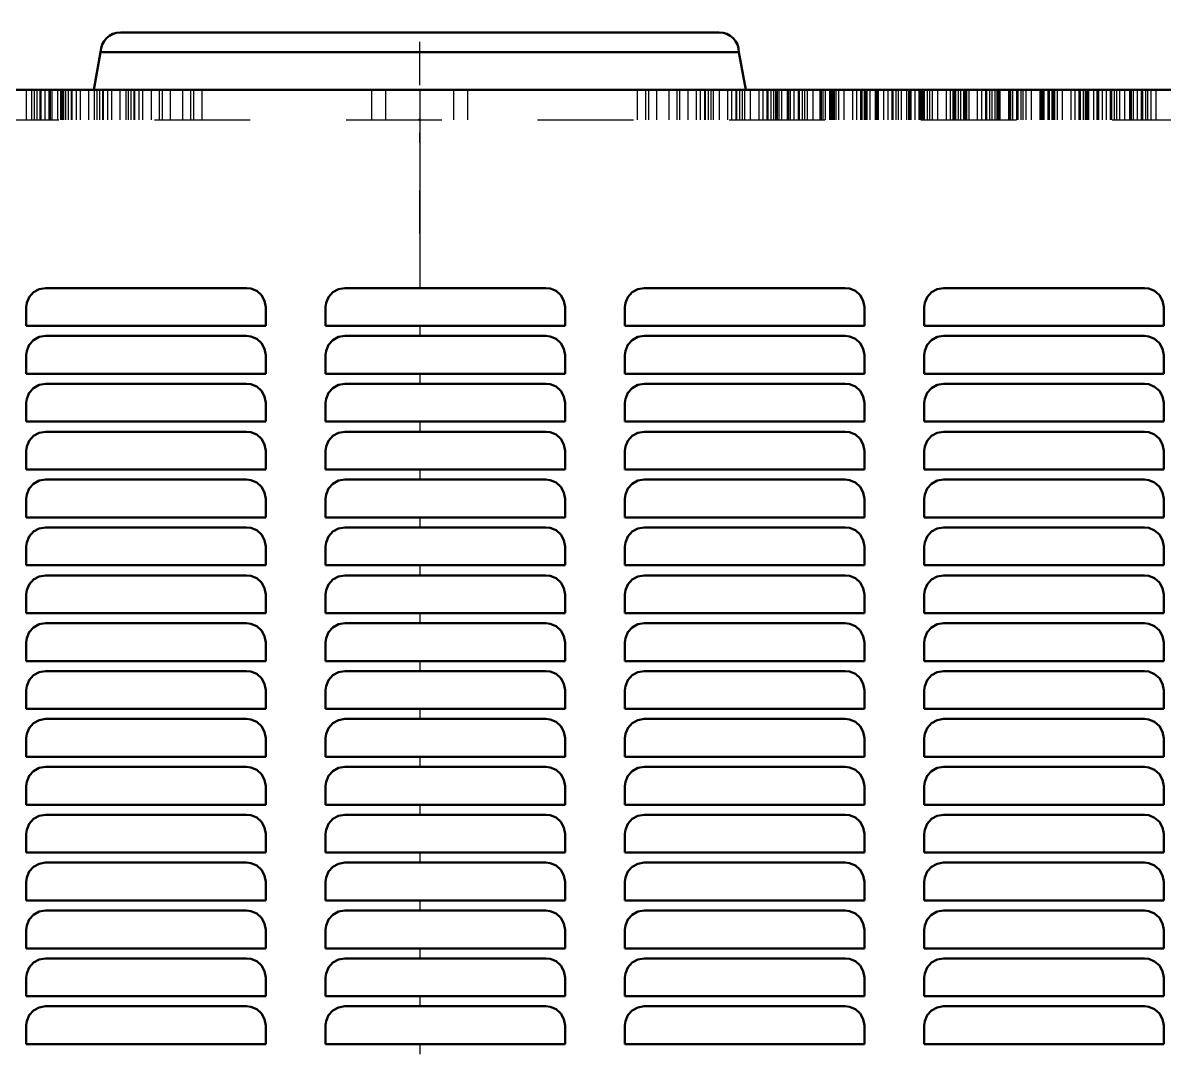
# Model space of a CAD drawing. Header units: inches. Extents: x -0.3 to 35.5, y 0 to 41.9.
# Drawn here: x 13.36 to 25.27, y 31.13 to 41.85 of the extents above; entities that cross this region are included whole.
import ezdxf

# ---------------------------------------------------------------- set-up
doc = ezdxf.new("R2010")
doc.units = ezdxf.units.IN
doc.header["$MEASUREMENT"] = 0
doc.linetypes.add('Center', pattern=[1.5, 0.45, -0.5, 0.05, -0.5])
doc.linetypes.add('Dashed', pattern=[2, 1, -1])
for name, color, linetype, lineweight in [('2d ConnectionPoints', 7, 'Continuous', 50), ('AM_0', 7, 'Continuous', 50), ('AM_4', 3, 'Continuous', 25), ('AM_7', 7, 'Center', 25), ('AM_9', 6, 'Dashed', 25)]:
    doc.layers.add(name, color=color, linetype=linetype, lineweight=lineweight)

msp = doc.modelspace()

# ---------------------------------------------------------------- linework, layer by layer
at = {"layer": '2d ConnectionPoints'}
msp.add_point((17.5, 40.838), dxfattribs=at)
msp.add_point((17.5, 40.838), dxfattribs=at)
at = {"layer": 'AM_0'}
for p, q in [((14.375, 41.75), (20.625, 41.75)), ((14.168, 41.543), (14.098, 41.15)), ((14.168, 41.543), (20.832, 41.543)), ((20.902, 41.15), (20.832, 41.543)), ((-0.27, 41.15), (35.27, 41.15)), ((15.691, 39.081), (13.591, 39.081)), ((18.816, 39.081), (16.716, 39.081)), ((21.941, 39.081), (19.841, 39.081)), ((25.066, 39.081), (22.966, 39.081)), ((13.391, 38.881), (13.391, 38.686)), ((15.891, 38.686), (15.891, 38.881)), ((16.516, 38.881), (16.516, 38.686)), ((19.016, 38.686), (19.016, 38.881)), ((19.641, 38.881), (19.641, 38.686)), ((22.141, 38.686), (22.141, 38.881)), ((22.766, 38.881), (22.766, 38.686)), ((25.266, 38.686), (25.266, 38.881)), ((13.391, 38.686), (15.891, 38.686)), ((16.516, 38.686), (19.016, 38.686)), ((19.641, 38.686), (22.141, 38.686)), ((22.766, 38.686), (25.266, 38.686)), ((15.691, 38.581), (13.591, 38.581)), ((18.816, 38.581), (16.716, 38.581)), ((21.941, 38.581), (19.841, 38.581)), ((25.066, 38.581), (22.966, 38.581)), ((13.391, 38.381), (13.391, 38.186)), ((15.891, 38.186), (15.891, 38.381)), ((16.516, 38.381), (16.516, 38.186)), ((19.016, 38.186), (19.016, 38.381)), ((19.641, 38.381), (19.641, 38.186)), ((22.141, 38.186), (22.141, 38.381)), ((22.766, 38.381), (22.766, 38.186)), ((25.266, 38.186), (25.266, 38.381)), ((13.391, 38.186), (15.891, 38.186)), ((16.516, 38.186), (19.016, 38.186)), ((19.641, 38.186), (22.141, 38.186)), ((22.766, 38.186), (25.266, 38.186)), ((15.691, 38.081), (13.591, 38.081)), ((18.816, 38.081), (16.716, 38.081)), ((21.941, 38.081), (19.841, 38.081)), ((25.066, 38.081), (22.966, 38.081)), ((13.391, 37.881), (13.391, 37.686)), ((15.891, 37.686), (15.891, 37.881)), ((16.516, 37.881), (16.516, 37.686)), ((19.016, 37.686), (19.016, 37.881)), ((19.641, 37.881), (19.641, 37.686)), ((22.141, 37.686), (22.141, 37.881)), ((22.766, 37.881), (22.766, 37.686)), ((25.266, 37.686), (25.266, 37.881)), ((13.391, 37.686), (15.891, 37.686)), ((16.516, 37.686), (19.016, 37.686)), ((19.641, 37.686), (22.141, 37.686)), ((22.766, 37.686), (25.266, 37.686)), ((15.691, 37.581), (13.591, 37.581)), ((18.816, 37.581), (16.716, 37.581)), ((21.941, 37.581), (19.841, 37.581)), ((25.066, 37.581), (22.966, 37.581)), ((13.391, 37.381), (13.391, 37.186)), ((15.891, 37.186), (15.891, 37.381)), ((16.516, 37.381), (16.516, 37.186)), ((19.016, 37.186), (19.016, 37.381)), ((19.641, 37.381), (19.641, 37.186)), ((22.141, 37.186), (22.141, 37.381)), ((22.766, 37.381), (22.766, 37.186)), ((25.266, 37.186), (25.266, 37.381)), ((13.391, 37.186), (15.891, 37.186)), ((16.516, 37.186), (19.016, 37.186)), ((19.641, 37.186), (22.141, 37.186)), ((22.766, 37.186), (25.266, 37.186)), ((15.691, 37.081), (13.591, 37.081)), ((18.816, 37.081), (16.716, 37.081)), ((21.941, 37.081), (19.841, 37.081)), ((25.066, 37.081), (22.966, 37.081)), ((13.391, 36.881), (13.391, 36.686)), ((15.891, 36.686), (15.891, 36.881)), ((16.516, 36.881), (16.516, 36.686)), ((19.016, 36.686), (19.016, 36.881)), ((19.641, 36.881), (19.641, 36.686)), ((22.141, 36.686), (22.141, 36.881)), ((22.766, 36.881), (22.766, 36.686)), ((25.266, 36.686), (25.266, 36.881)), ((13.391, 36.686), (15.891, 36.686)), ((16.516, 36.686), (19.016, 36.686)), ((19.641, 36.686), (22.141, 36.686)), ((22.766, 36.686), (25.266, 36.686)), ((15.691, 36.581), (13.591, 36.581)), ((18.816, 36.581), (16.716, 36.581)), ((21.941, 36.581), (19.841, 36.581)), ((25.066, 36.581), (22.966, 36.581)), ((13.391, 36.381), (13.391, 36.186)), ((15.891, 36.186), (15.891, 36.381)), ((16.516, 36.381), (16.516, 36.186)), ((19.016, 36.186), (19.016, 36.381)), ((19.641, 36.381), (19.641, 36.186)), ((22.141, 36.186), (22.141, 36.381)), ((22.766, 36.381), (22.766, 36.186)), ((25.266, 36.186), (25.266, 36.381)), ((13.391, 36.186), (15.891, 36.186)), ((16.516, 36.186), (19.016, 36.186)), ((19.641, 36.186), (22.141, 36.186)), ((22.766, 36.186), (25.266, 36.186)), ((15.691, 36.081), (13.591, 36.081)), ((18.816, 36.081), (16.716, 36.081)), ((21.941, 36.081), (19.841, 36.081)), ((25.066, 36.081), (22.966, 36.081)), ((13.391, 35.881), (13.391, 35.686)), ((15.891, 35.686), (15.891, 35.881)), ((16.516, 35.881), (16.516, 35.686)), ((19.016, 35.686), (19.016, 35.881)), ((19.641, 35.881), (19.641, 35.686)), ((22.141, 35.686), (22.141, 35.881)), ((22.766, 35.881), (22.766, 35.686)), ((25.266, 35.686), (25.266, 35.881)), ((13.391, 35.686), (15.891, 35.686)), ((16.516, 35.686), (19.016, 35.686)), ((19.641, 35.686), (22.141, 35.686)), ((22.766, 35.686), (25.266, 35.686)), ((15.691, 35.581), (13.591, 35.581)), ((18.816, 35.581), (16.716, 35.581)), ((21.941, 35.581), (19.841, 35.581)), ((25.066, 35.581), (22.966, 35.581)), ((13.391, 35.381), (13.391, 35.186)), ((15.891, 35.186), (15.891, 35.381)), ((16.516, 35.381), (16.516, 35.186)), ((19.016, 35.186), (19.016, 35.381)), ((19.641, 35.381), (19.641, 35.186)), ((22.141, 35.186), (22.141, 35.381)), ((22.766, 35.381), (22.766, 35.186)), ((25.266, 35.186), (25.266, 35.381)), ((13.391, 35.186), (15.891, 35.186)), ((16.516, 35.186), (19.016, 35.186)), ((19.641, 35.186), (22.141, 35.186)), ((22.766, 35.186), (25.266, 35.186)), ((15.691, 35.081), (13.591, 35.081)), ((18.816, 35.081), (16.716, 35.081)), ((21.941, 35.081), (19.841, 35.081)), ((25.066, 35.081), (22.966, 35.081)), ((13.391, 34.881), (13.391, 34.686)), ((15.891, 34.686), (15.891, 34.881)), ((16.516, 34.881), (16.516, 34.686)), ((19.016, 34.686), (19.016, 34.881)), ((19.641, 34.881), (19.641, 34.686)), ((22.141, 34.686), (22.141, 34.881)), ((22.766, 34.881), (22.766, 34.686)), ((25.266, 34.686), (25.266, 34.881)), ((13.391, 34.686), (15.891, 34.686)), ((16.516, 34.686), (19.016, 34.686)), ((19.641, 34.686), (22.141, 34.686)), ((22.766, 34.686), (25.266, 34.686)), ((15.691, 34.581), (13.591, 34.581)), ((18.816, 34.581), (16.716, 34.581)), ((21.941, 34.581), (19.841, 34.581)), ((25.066, 34.581), (22.966, 34.581)), ((13.391, 34.381), (13.391, 34.186)), ((15.891, 34.186), (15.891, 34.381)), ((16.516, 34.381), (16.516, 34.186)), ((19.016, 34.186), (19.016, 34.381)), ((19.641, 34.381), (19.641, 34.186)), ((22.141, 34.186), (22.141, 34.381)), ((22.766, 34.381), (22.766, 34.186)), ((25.266, 34.186), (25.266, 34.381)), ((13.391, 34.186), (15.891, 34.186)), ((15.691, 34.081), (13.591, 34.081)), ((16.516, 34.186), (19.016, 34.186)), ((18.816, 34.081), (16.716, 34.081)), ((19.641, 34.186), (22.141, 34.186)), ((21.941, 34.081), (19.841, 34.081)), ((22.766, 34.186), (25.266, 34.186)), ((25.066, 34.081), (22.966, 34.081)), ((13.391, 33.881), (13.391, 33.686)), ((15.891, 33.686), (15.891, 33.881)), ((16.516, 33.881), (16.516, 33.686)), ((19.016, 33.686), (19.016, 33.881)), ((19.641, 33.881), (19.641, 33.686)), ((22.141, 33.686), (22.141, 33.881)), ((22.766, 33.881), (22.766, 33.686)), ((25.266, 33.686), (25.266, 33.881)), ((13.391, 33.686), (15.891, 33.686)), ((16.516, 33.686), (19.016, 33.686)), ((19.641, 33.686), (22.141, 33.686)), ((22.766, 33.686), (25.266, 33.686)), ((15.691, 33.581), (13.591, 33.581)), ((18.816, 33.581), (16.716, 33.581)), ((21.941, 33.581), (19.841, 33.581)), ((25.066, 33.581), (22.966, 33.581)), ((13.391, 33.381), (13.391, 33.186)), ((15.891, 33.186), (15.891, 33.381)), ((16.516, 33.381), (16.516, 33.186)), ((19.016, 33.186), (19.016, 33.381)), ((19.641, 33.381), (19.641, 33.186)), ((22.141, 33.186), (22.141, 33.381)), ((22.766, 33.381), (22.766, 33.186)), ((25.266, 33.186), (25.266, 33.381)), ((13.391, 33.186), (15.891, 33.186)), ((16.516, 33.186), (19.016, 33.186)), ((19.641, 33.186), (22.141, 33.186)), ((22.766, 33.186), (25.266, 33.186)), ((15.691, 33.081), (13.591, 33.081)), ((18.816, 33.081), (16.716, 33.081)), ((21.941, 33.081), (19.841, 33.081)), ((25.066, 33.081), (22.966, 33.081)), ((13.391, 32.881), (13.391, 32.686)), ((15.891, 32.686), (15.891, 32.881)), ((16.516, 32.881), (16.516, 32.686)), ((19.016, 32.686), (19.016, 32.881)), ((19.641, 32.881), (19.641, 32.686)), ((22.141, 32.686), (22.141, 32.881)), ((22.766, 32.881), (22.766, 32.686)), ((25.266, 32.686), (25.266, 32.881)), ((13.391, 32.686), (15.891, 32.686)), ((16.516, 32.686), (19.016, 32.686)), ((19.641, 32.686), (22.141, 32.686)), ((22.766, 32.686), (25.266, 32.686)), ((15.691, 32.581), (13.591, 32.581)), ((18.816, 32.581), (16.716, 32.581)), ((21.941, 32.581), (19.841, 32.581)), ((25.066, 32.581), (22.966, 32.581)), ((13.391, 32.381), (13.391, 32.186)), ((15.891, 32.186), (15.891, 32.381)), ((16.516, 32.381), (16.516, 32.186)), ((19.016, 32.186), (19.016, 32.381)), ((19.641, 32.381), (19.641, 32.186)), ((22.141, 32.186), (22.141, 32.381)), ((22.766, 32.381), (22.766, 32.186)), ((25.266, 32.186), (25.266, 32.381)), ((13.391, 32.186), (15.891, 32.186)), ((16.516, 32.186), (19.016, 32.186)), ((19.641, 32.186), (22.141, 32.186)), ((22.766, 32.186), (25.266, 32.186)), ((15.691, 32.081), (13.591, 32.081)), ((18.816, 32.081), (16.716, 32.081)), ((21.941, 32.081), (19.841, 32.081)), ((25.066, 32.081), (22.966, 32.081)), ((13.391, 31.881), (13.391, 31.686)), ((15.891, 31.686), (15.891, 31.881)), ((16.516, 31.881), (16.516, 31.686)), ((19.016, 31.686), (19.016, 31.881)), ((19.641, 31.881), (19.641, 31.686)), ((22.141, 31.686), (22.141, 31.881)), ((22.766, 31.881), (22.766, 31.686)), ((25.266, 31.686), (25.266, 31.881)), ((13.391, 31.686), (15.891, 31.686)), ((15.691, 31.581), (13.591, 31.581)), ((16.516, 31.686), (19.016, 31.686)), ((18.816, 31.581), (16.716, 31.581)), ((19.641, 31.686), (22.141, 31.686)), ((21.941, 31.581), (19.841, 31.581)), ((22.766, 31.686), (25.266, 31.686)), ((25.066, 31.581), (22.966, 31.581)), ((13.391, 31.381), (13.391, 31.186)), ((15.891, 31.186), (15.891, 31.381)), ((16.516, 31.381), (16.516, 31.186)), ((19.016, 31.186), (19.016, 31.381)), ((19.641, 31.381), (19.641, 31.186)), ((22.141, 31.186), (22.141, 31.381)), ((22.766, 31.381), (22.766, 31.186)), ((25.266, 31.186), (25.266, 31.381)), ((13.391, 31.186), (15.891, 31.186)), ((16.516, 31.186), (19.016, 31.186)), ((19.641, 31.186), (22.141, 31.186)), ((22.766, 31.186), (25.266, 31.186))]:
    msp.add_line(p, q, dxfattribs=at)
for points in [[(13.591, 39.081), (13.525, 39.07), (13.466, 39.037), (13.421, 38.987), (13.396, 38.925), (13.391, 38.881)], [(15.891, 38.881), (15.88, 38.947), (15.847, 39.006), (15.797, 39.051), (15.735, 39.076), (15.691, 39.081)], [(16.716, 39.081), (16.65, 39.07), (16.591, 39.037), (16.546, 38.987), (16.521, 38.925), (16.516, 38.881)], [(19.016, 38.881), (19.005, 38.947), (18.972, 39.006), (18.922, 39.051), (18.86, 39.076), (18.816, 39.081)], [(19.841, 39.081), (19.775, 39.07), (19.716, 39.037), (19.671, 38.987), (19.646, 38.925), (19.641, 38.881)], [(22.141, 38.881), (22.13, 38.947), (22.097, 39.006), (22.047, 39.051), (21.985, 39.076), (21.941, 39.081)], [(22.966, 39.081), (22.9, 39.07), (22.841, 39.037), (22.796, 38.987), (22.771, 38.925), (22.766, 38.881)], [(25.266, 38.881), (25.255, 38.947), (25.222, 39.006), (25.172, 39.05), (25.11, 39.076), (25.066, 39.081)], [(13.591, 38.581), (13.525, 38.57), (13.466, 38.537), (13.421, 38.487), (13.396, 38.425), (13.391, 38.381)], [(15.891, 38.381), (15.88, 38.447), (15.847, 38.506), (15.797, 38.551), (15.735, 38.576), (15.691, 38.581)], [(16.716, 38.581), (16.65, 38.57), (16.591, 38.537), (16.546, 38.487), (16.521, 38.425), (16.516, 38.381)], [(19.016, 38.381), (19.005, 38.447), (18.972, 38.506), (18.922, 38.551), (18.86, 38.576), (18.816, 38.581)], [(19.841, 38.581), (19.775, 38.57), (19.716, 38.537), (19.671, 38.487), (19.646, 38.425), (19.641, 38.381)], [(22.141, 38.381), (22.13, 38.447), (22.097, 38.506), (22.047, 38.551), (21.985, 38.576), (21.941, 38.581)], [(22.966, 38.581), (22.9, 38.57), (22.841, 38.537), (22.796, 38.487), (22.771, 38.425), (22.766, 38.381)], [(25.266, 38.381), (25.255, 38.447), (25.222, 38.506), (25.172, 38.55), (25.11, 38.576), (25.066, 38.581)], [(13.591, 38.081), (13.525, 38.07), (13.466, 38.037), (13.421, 37.987), (13.396, 37.925), (13.391, 37.881)], [(15.891, 37.881), (15.88, 37.947), (15.847, 38.006), (15.797, 38.051), (15.735, 38.076), (15.691, 38.081)], [(16.716, 38.081), (16.65, 38.07), (16.591, 38.037), (16.546, 37.987), (16.521, 37.925), (16.516, 37.881)], [(19.016, 37.881), (19.005, 37.947), (18.972, 38.006), (18.922, 38.051), (18.86, 38.076), (18.816, 38.081)], [(19.841, 38.081), (19.775, 38.07), (19.716, 38.037), (19.671, 37.987), (19.646, 37.925), (19.641, 37.881)], [(22.141, 37.881), (22.13, 37.947), (22.097, 38.006), (22.047, 38.051), (21.985, 38.076), (21.941, 38.081)], [(22.966, 38.081), (22.9, 38.07), (22.841, 38.037), (22.796, 37.987), (22.771, 37.925), (22.766, 37.881)], [(25.266, 37.881), (25.255, 37.947), (25.222, 38.006), (25.172, 38.05), (25.11, 38.076), (25.066, 38.081)], [(13.591, 37.581), (13.525, 37.57), (13.466, 37.537), (13.421, 37.487), (13.396, 37.425), (13.391, 37.381)], [(15.891, 37.381), (15.88, 37.447), (15.847, 37.506), (15.797, 37.551), (15.735, 37.576), (15.691, 37.581)], [(16.716, 37.581), (16.65, 37.57), (16.591, 37.537), (16.546, 37.487), (16.521, 37.425), (16.516, 37.381)], [(19.016, 37.381), (19.005, 37.447), (18.972, 37.506), (18.922, 37.551), (18.86, 37.576), (18.816, 37.581)], [(19.841, 37.581), (19.775, 37.57), (19.716, 37.537), (19.671, 37.487), (19.646, 37.425), (19.641, 37.381)], [(22.141, 37.381), (22.13, 37.447), (22.097, 37.506), (22.047, 37.551), (21.985, 37.576), (21.941, 37.581)], [(22.966, 37.581), (22.9, 37.57), (22.841, 37.537), (22.796, 37.487), (22.771, 37.425), (22.766, 37.381)], [(25.266, 37.381), (25.255, 37.447), (25.222, 37.506), (25.172, 37.55), (25.11, 37.576), (25.066, 37.581)], [(13.591, 37.081), (13.525, 37.07), (13.466, 37.037), (13.421, 36.987), (13.396, 36.925), (13.391, 36.881)], [(15.891, 36.881), (15.88, 36.947), (15.847, 37.006), (15.797, 37.051), (15.735, 37.076), (15.691, 37.081)], [(16.716, 37.081), (16.65, 37.07), (16.591, 37.037), (16.546, 36.987), (16.521, 36.925), (16.516, 36.881)], [(19.016, 36.881), (19.005, 36.947), (18.972, 37.006), (18.922, 37.051), (18.86, 37.076), (18.816, 37.081)], [(19.841, 37.081), (19.775, 37.07), (19.716, 37.037), (19.671, 36.987), (19.646, 36.925), (19.641, 36.881)], [(22.141, 36.881), (22.13, 36.947), (22.097, 37.006), (22.047, 37.051), (21.985, 37.076), (21.941, 37.081)], [(22.966, 37.081), (22.9, 37.07), (22.841, 37.037), (22.796, 36.987), (22.771, 36.925), (22.766, 36.881)], [(25.266, 36.881), (25.255, 36.947), (25.222, 37.006), (25.172, 37.05), (25.11, 37.076), (25.066, 37.081)], [(13.591, 36.581), (13.525, 36.57), (13.466, 36.537), (13.421, 36.487), (13.396, 36.425), (13.391, 36.381)], [(15.891, 36.381), (15.88, 36.447), (15.847, 36.506), (15.797, 36.551), (15.735, 36.576), (15.691, 36.581)], [(16.716, 36.581), (16.65, 36.57), (16.591, 36.537), (16.546, 36.487), (16.521, 36.425), (16.516, 36.381)], [(19.016, 36.381), (19.005, 36.447), (18.972, 36.506), (18.922, 36.551), (18.86, 36.576), (18.816, 36.581)], [(19.841, 36.581), (19.775, 36.57), (19.716, 36.537), (19.671, 36.487), (19.646, 36.425), (19.641, 36.381)], [(22.141, 36.381), (22.13, 36.447), (22.097, 36.506), (22.047, 36.551), (21.985, 36.576), (21.941, 36.581)], [(22.966, 36.581), (22.9, 36.57), (22.841, 36.537), (22.796, 36.487), (22.771, 36.425), (22.766, 36.381)], [(25.266, 36.381), (25.255, 36.447), (25.222, 36.506), (25.172, 36.55), (25.11, 36.576), (25.066, 36.581)], [(13.591, 36.081), (13.525, 36.07), (13.466, 36.037), (13.421, 35.987), (13.396, 35.925), (13.391, 35.881)], [(15.891, 35.881), (15.88, 35.947), (15.847, 36.006), (15.797, 36.051), (15.735, 36.076), (15.691, 36.081)], [(16.716, 36.081), (16.65, 36.07), (16.591, 36.037), (16.546, 35.987), (16.521, 35.925), (16.516, 35.881)], [(19.016, 35.881), (19.005, 35.947), (18.972, 36.006), (18.922, 36.051), (18.86, 36.076), (18.816, 36.081)], [(19.841, 36.081), (19.775, 36.07), (19.716, 36.037), (19.671, 35.987), (19.646, 35.925), (19.641, 35.881)], [(22.141, 35.881), (22.13, 35.947), (22.097, 36.006), (22.047, 36.051), (21.985, 36.076), (21.941, 36.081)], [(22.966, 36.081), (22.9, 36.07), (22.841, 36.037), (22.796, 35.987), (22.771, 35.925), (22.766, 35.881)], [(25.266, 35.881), (25.255, 35.947), (25.222, 36.006), (25.172, 36.05), (25.11, 36.076), (25.066, 36.081)], [(13.591, 35.581), (13.525, 35.57), (13.466, 35.537), (13.421, 35.487), (13.396, 35.425), (13.391, 35.381)], [(15.891, 35.381), (15.88, 35.447), (15.847, 35.506), (15.797, 35.551), (15.735, 35.576), (15.691, 35.581)], [(16.716, 35.581), (16.65, 35.57), (16.591, 35.537), (16.546, 35.487), (16.521, 35.425), (16.516, 35.381)], [(19.016, 35.381), (19.005, 35.447), (18.972, 35.506), (18.922, 35.551), (18.86, 35.576), (18.816, 35.581)], [(19.841, 35.581), (19.775, 35.57), (19.716, 35.537), (19.671, 35.487), (19.646, 35.425), (19.641, 35.381)], [(22.141, 35.381), (22.13, 35.447), (22.097, 35.506), (22.047, 35.551), (21.985, 35.576), (21.941, 35.581)], [(22.966, 35.581), (22.9, 35.57), (22.841, 35.537), (22.796, 35.487), (22.771, 35.425), (22.766, 35.381)], [(25.266, 35.381), (25.255, 35.447), (25.222, 35.506), (25.172, 35.55), (25.11, 35.576), (25.066, 35.581)], [(13.591, 35.081), (13.525, 35.07), (13.466, 35.037), (13.421, 34.987), (13.396, 34.925), (13.391, 34.881)], [(15.891, 34.881), (15.88, 34.947), (15.847, 35.006), (15.797, 35.051), (15.735, 35.076), (15.691, 35.081)], [(16.716, 35.081), (16.65, 35.07), (16.591, 35.037), (16.546, 34.987), (16.521, 34.925), (16.516, 34.881)], [(19.016, 34.881), (19.005, 34.947), (18.972, 35.006), (18.922, 35.051), (18.86, 35.076), (18.816, 35.081)], [(19.841, 35.081), (19.775, 35.07), (19.716, 35.037), (19.671, 34.987), (19.646, 34.925), (19.641, 34.881)], [(22.141, 34.881), (22.13, 34.947), (22.097, 35.006), (22.047, 35.051), (21.985, 35.076), (21.941, 35.081)], [(22.966, 35.081), (22.9, 35.07), (22.841, 35.037), (22.796, 34.987), (22.771, 34.925), (22.766, 34.881)], [(25.266, 34.881), (25.255, 34.947), (25.222, 35.006), (25.172, 35.05), (25.11, 35.076), (25.066, 35.081)], [(13.591, 34.581), (13.525, 34.57), (13.466, 34.537), (13.421, 34.487), (13.396, 34.425), (13.391, 34.381)], [(15.891, 34.381), (15.88, 34.447), (15.847, 34.506), (15.797, 34.551), (15.735, 34.576), (15.691, 34.581)], [(16.716, 34.581), (16.65, 34.57), (16.591, 34.537), (16.546, 34.487), (16.521, 34.425), (16.516, 34.381)], [(19.016, 34.381), (19.005, 34.447), (18.972, 34.506), (18.922, 34.551), (18.86, 34.576), (18.816, 34.581)], [(19.841, 34.581), (19.775, 34.57), (19.716, 34.537), (19.671, 34.487), (19.646, 34.425), (19.641, 34.381)], [(22.141, 34.381), (22.13, 34.447), (22.097, 34.506), (22.047, 34.551), (21.985, 34.576), (21.941, 34.581)], [(22.966, 34.581), (22.9, 34.57), (22.841, 34.537), (22.796, 34.487), (22.771, 34.425), (22.766, 34.381)], [(25.266, 34.381), (25.255, 34.447), (25.222, 34.506), (25.172, 34.55), (25.11, 34.576), (25.066, 34.581)], [(13.591, 34.081), (13.525, 34.07), (13.466, 34.037), (13.421, 33.987), (13.396, 33.925), (13.391, 33.881)], [(15.891, 33.881), (15.88, 33.947), (15.847, 34.006), (15.797, 34.051), (15.735, 34.076), (15.691, 34.081)], [(16.716, 34.081), (16.65, 34.07), (16.591, 34.037), (16.546, 33.987), (16.521, 33.925), (16.516, 33.881)], [(19.016, 33.881), (19.005, 33.947), (18.972, 34.006), (18.922, 34.051), (18.86, 34.076), (18.816, 34.081)], [(19.841, 34.081), (19.775, 34.07), (19.716, 34.037), (19.671, 33.987), (19.646, 33.925), (19.641, 33.881)], [(22.141, 33.881), (22.13, 33.947), (22.097, 34.006), (22.047, 34.051), (21.985, 34.076), (21.941, 34.081)], [(22.966, 34.081), (22.9, 34.07), (22.841, 34.037), (22.796, 33.987), (22.771, 33.925), (22.766, 33.881)], [(25.266, 33.881), (25.255, 33.947), (25.222, 34.006), (25.172, 34.05), (25.11, 34.076), (25.066, 34.081)], [(13.591, 33.581), (13.525, 33.57), (13.466, 33.537), (13.421, 33.487), (13.396, 33.425), (13.391, 33.381)], [(15.891, 33.381), (15.88, 33.447), (15.847, 33.506), (15.797, 33.551), (15.735, 33.576), (15.691, 33.581)], [(16.716, 33.581), (16.65, 33.57), (16.591, 33.537), (16.546, 33.487), (16.521, 33.425), (16.516, 33.381)], [(19.016, 33.381), (19.005, 33.447), (18.972, 33.506), (18.922, 33.551), (18.86, 33.576), (18.816, 33.581)], [(19.841, 33.581), (19.775, 33.57), (19.716, 33.537), (19.671, 33.487), (19.646, 33.425), (19.641, 33.381)], [(22.141, 33.381), (22.13, 33.447), (22.097, 33.506), (22.047, 33.551), (21.985, 33.576), (21.941, 33.581)], [(22.966, 33.581), (22.9, 33.57), (22.841, 33.537), (22.796, 33.487), (22.771, 33.425), (22.766, 33.381)], [(25.266, 33.381), (25.255, 33.447), (25.222, 33.506), (25.172, 33.55), (25.11, 33.576), (25.066, 33.581)], [(13.591, 33.081), (13.525, 33.07), (13.466, 33.037), (13.421, 32.987), (13.396, 32.925), (13.391, 32.881)], [(15.891, 32.881), (15.88, 32.947), (15.847, 33.006), (15.797, 33.051), (15.735, 33.076), (15.691, 33.081)], [(16.716, 33.081), (16.65, 33.07), (16.591, 33.037), (16.546, 32.987), (16.521, 32.925), (16.516, 32.881)], [(19.016, 32.881), (19.005, 32.947), (18.972, 33.006), (18.922, 33.051), (18.86, 33.076), (18.816, 33.081)], [(19.841, 33.081), (19.775, 33.07), (19.716, 33.037), (19.671, 32.987), (19.646, 32.925), (19.641, 32.881)], [(22.141, 32.881), (22.13, 32.947), (22.097, 33.006), (22.047, 33.051), (21.985, 33.076), (21.941, 33.081)], [(22.966, 33.081), (22.9, 33.07), (22.841, 33.037), (22.796, 32.987), (22.771, 32.925), (22.766, 32.881)], [(25.266, 32.881), (25.255, 32.947), (25.222, 33.006), (25.172, 33.05), (25.11, 33.076), (25.066, 33.081)], [(13.591, 32.581), (13.525, 32.57), (13.466, 32.537), (13.421, 32.487), (13.396, 32.425), (13.391, 32.381)], [(15.891, 32.381), (15.88, 32.447), (15.847, 32.506), (15.797, 32.551), (15.735, 32.576), (15.691, 32.581)], [(16.716, 32.581), (16.65, 32.57), (16.591, 32.537), (16.546, 32.487), (16.521, 32.425), (16.516, 32.381)], [(19.016, 32.381), (19.005, 32.447), (18.972, 32.506), (18.922, 32.551), (18.86, 32.576), (18.816, 32.581)], [(19.841, 32.581), (19.775, 32.57), (19.716, 32.537), (19.671, 32.487), (19.646, 32.425), (19.641, 32.381)], [(22.141, 32.381), (22.13, 32.447), (22.097, 32.506), (22.047, 32.551), (21.985, 32.576), (21.941, 32.581)], [(22.966, 32.581), (22.9, 32.57), (22.841, 32.537), (22.796, 32.487), (22.771, 32.425), (22.766, 32.381)], [(25.266, 32.381), (25.255, 32.447), (25.222, 32.506), (25.172, 32.55), (25.11, 32.576), (25.066, 32.581)], [(13.591, 32.081), (13.525, 32.07), (13.466, 32.037), (13.421, 31.987), (13.396, 31.925), (13.391, 31.881)], [(15.891, 31.881), (15.88, 31.947), (15.847, 32.006), (15.797, 32.051), (15.735, 32.076), (15.691, 32.081)], [(16.716, 32.081), (16.65, 32.07), (16.591, 32.037), (16.546, 31.987), (16.521, 31.925), (16.516, 31.881)], [(19.016, 31.881), (19.005, 31.947), (18.972, 32.006), (18.922, 32.051), (18.86, 32.076), (18.816, 32.081)], [(19.841, 32.081), (19.775, 32.07), (19.716, 32.037), (19.671, 31.987), (19.646, 31.925), (19.641, 31.881)], [(22.141, 31.881), (22.13, 31.947), (22.097, 32.006), (22.047, 32.051), (21.985, 32.076), (21.941, 32.081)], [(22.966, 32.081), (22.9, 32.07), (22.841, 32.037), (22.796, 31.987), (22.771, 31.925), (22.766, 31.881)], [(25.266, 31.881), (25.255, 31.947), (25.222, 32.006), (25.172, 32.05), (25.11, 32.076), (25.066, 32.081)], [(13.591, 31.581), (13.525, 31.57), (13.466, 31.537), (13.421, 31.487), (13.396, 31.425), (13.391, 31.381)], [(15.891, 31.381), (15.88, 31.447), (15.847, 31.506), (15.797, 31.551), (15.735, 31.576), (15.691, 31.581)], [(16.716, 31.581), (16.65, 31.57), (16.591, 31.537), (16.546, 31.487), (16.521, 31.425), (16.516, 31.381)], [(19.016, 31.381), (19.005, 31.447), (18.972, 31.506), (18.922, 31.551), (18.86, 31.576), (18.816, 31.581)], [(19.841, 31.581), (19.775, 31.57), (19.716, 31.537), (19.671, 31.487), (19.646, 31.425), (19.641, 31.381)], [(22.141, 31.381), (22.13, 31.447), (22.097, 31.506), (22.047, 31.551), (21.985, 31.576), (21.941, 31.581)], [(22.966, 31.581), (22.9, 31.57), (22.841, 31.537), (22.796, 31.487), (22.771, 31.425), (22.766, 31.381)], [(25.266, 31.381), (25.255, 31.447), (25.222, 31.506), (25.172, 31.55), (25.11, 31.576), (25.066, 31.581)]]:
    msp.add_lwpolyline(points, dxfattribs=at)
for centre, start, end in [((14.375, 41.543), 90, 180), ((20.625, 41.543), 360, 90)]:
    msp.add_arc(centre, 0.207, start, end, dxfattribs=at)
at = {"layer": 'AM_4'}
for p, q in [((17.5, 41.15), (17.5, 39.081)), ((17.5, 38.686), (17.5, 38.581)), ((17.5, 38.186), (17.5, 38.081)), ((17.5, 37.686), (17.5, 37.581)), ((17.5, 37.186), (17.5, 37.081)), ((17.5, 36.686), (17.5, 36.581)), ((17.5, 36.186), (17.5, 36.081)), ((17.5, 35.686), (17.5, 35.581)), ((17.5, 35.186), (17.5, 35.081)), ((17.5, 34.686), (17.5, 34.581)), ((17.5, 34.186), (17.5, 34.081)), ((17.5, 33.686), (17.5, 33.581)), ((17.5, 33.186), (17.5, 33.081)), ((17.5, 32.686), (17.5, 32.581)), ((17.5, 32.186), (17.5, 32.081)), ((17.5, 31.686), (17.5, 31.581)), ((17.5, 31.186), (17.5, 31.081))]:
    msp.add_line(p, q, dxfattribs=at)
at = {"layer": 'AM_7'}
msp.add_line((17.5, 39.65), (17.5, 41.85), dxfattribs=at)
at = {"layer": 'AM_9'}
for p, q in [((13.394, 40.838), (13.394, 41.15)), ((13.451, 40.838), (13.451, 41.15)), ((13.479, 40.838), (13.479, 41.15)), ((13.505, 40.838), (13.505, 41.15)), ((13.536, 40.838), (13.536, 41.15)), ((13.546, 40.838), (13.546, 41.15)), ((13.59, 40.838), (13.59, 41.15)), ((13.63, 41.15), (13.63, 40.838)), ((13.631, 40.838), (13.631, 41.15)), ((13.646, 40.838), (13.646, 41.15)), ((13.662, 40.838), (13.662, 41.15)), ((13.72, 40.838), (13.72, 41.15)), ((13.75, 41.15), (13.75, 40.838)), ((13.767, 40.838), (13.767, 41.15)), ((13.778, 40.838), (13.778, 41.15)), ((13.783, 40.838), (13.783, 41.15)), ((13.805, 40.838), (13.805, 41.15)), ((13.831, 40.838), (13.831, 41.15)), ((13.863, 40.838), (13.863, 41.15)), ((13.872, 40.838), (13.872, 41.15)), ((13.917, 40.838), (13.917, 41.15)), ((13.957, 40.838), (13.957, 41.15)), ((14.046, 40.838), (14.046, 41.15)), ((14.105, 40.838), (14.105, 41.15)), ((14.131, 40.838), (14.131, 41.15)), ((14.158, 40.838), (14.158, 41.15)), ((14.191, 40.838), (14.191, 41.15)), ((14.198, 40.838), (14.198, 41.15)), ((14.243, 40.838), (14.243, 41.15)), ((14.284, 40.838), (14.284, 41.15)), ((14.372, 40.838), (14.372, 41.15)), ((14.433, 40.838), (14.433, 41.15)), ((14.457, 40.838), (14.457, 41.15)), ((14.485, 40.838), (14.485, 41.15)), ((14.518, 40.838), (14.518, 41.15)), ((14.525, 40.838), (14.525, 41.15)), ((14.57, 40.838), (14.57, 41.15)), ((14.61, 40.838), (14.61, 41.15)), ((14.698, 40.838), (14.698, 41.15)), ((14.784, 40.838), (14.784, 41.15)), ((14.812, 40.838), (14.812, 41.15)), ((14.898, 40.838), (14.898, 41.15)), ((15.025, 40.838), (15.025, 41.15)), ((15.11, 40.838), (15.11, 41.15)), ((15.14, 40.838), (15.14, 41.15)), ((15.226, 40.838), (15.226, 41.15)), ((17, 40.838), (17, 41.15)), ((17.146, 40.838), (17.146, 41.15)), ((17.854, 40.838), (17.854, 41.15)), ((18, 40.838), (18, 41.15)), ((19.774, 40.838), (19.774, 41.15)), ((19.86, 40.838), (19.86, 41.15)), ((19.89, 40.838), (19.89, 41.15)), ((19.975, 40.838), (19.975, 41.15)), ((20.102, 40.838), (20.102, 41.15)), ((20.188, 40.838), (20.188, 41.15)), ((20.216, 40.838), (20.216, 41.15)), ((20.302, 40.838), (20.302, 41.15)), ((20.39, 40.838), (20.39, 41.15)), ((20.43, 40.838), (20.43, 41.15)), ((20.475, 40.838), (20.475, 41.15)), ((20.482, 40.838), (20.482, 41.15)), ((20.515, 40.838), (20.515, 41.15)), ((20.543, 40.838), (20.543, 41.15)), ((20.567, 40.838), (20.567, 41.15)), ((20.628, 40.838), (20.628, 41.15)), ((20.716, 40.838), (20.716, 41.15)), ((20.757, 40.838), (20.757, 41.15)), ((20.802, 40.838), (20.802, 41.15)), ((20.809, 40.838), (20.809, 41.15)), ((20.842, 40.838), (20.842, 41.15)), ((20.869, 40.838), (20.869, 41.15)), ((20.895, 40.838), (20.895, 41.15)), ((20.954, 40.838), (20.954, 41.15)), ((21.043, 40.838), (21.043, 41.15)), ((21.083, 40.838), (21.083, 41.15)), ((21.128, 40.838), (21.128, 41.15)), ((21.137, 40.838), (21.137, 41.15)), ((21.169, 40.838), (21.169, 41.15)), ((21.195, 40.838), (21.195, 41.15)), ((21.217, 40.838), (21.217, 41.15)), ((21.222, 40.838), (21.222, 41.15)), ((21.233, 40.838), (21.233, 41.15)), ((21.25, 40.838), (21.25, 41.15)), ((21.28, 40.838), (21.28, 41.15)), ((21.338, 40.838), (21.338, 41.15)), ((21.354, 40.838), (21.354, 41.15)), ((21.369, 40.838), (21.369, 41.15)), ((21.37, 40.838), (21.37, 41.15)), ((21.41, 40.838), (21.41, 41.15)), ((21.454, 40.838), (21.454, 41.15)), ((21.464, 40.838), (21.464, 41.15)), ((21.495, 40.838), (21.495, 41.15)), ((21.521, 40.838), (21.521, 41.15)), ((21.549, 40.838), (21.549, 41.15)), ((21.606, 40.838), (21.606, 41.15)), ((21.68, 40.838), (21.68, 41.15)), ((21.695, 40.838), (21.695, 41.15)), ((21.695, 40.838), (21.695, 41.15)), ((21.71, 40.838), (21.71, 41.15)), ((21.736, 40.838), (21.736, 41.15)), ((21.78, 40.838), (21.78, 41.15)), ((21.79, 40.838), (21.79, 41.15)), ((21.801, 40.838), (21.801, 41.15)), ((21.816, 40.838), (21.816, 41.15)), ((21.821, 40.838), (21.821, 41.15)), ((21.83, 40.838), (21.83, 41.15)), ((21.846, 40.838), (21.846, 41.15)), ((21.876, 40.838), (21.876, 41.15)), ((21.931, 40.838), (21.931, 41.15)), ((22.021, 40.838), (22.021, 41.15)), ((22.062, 40.838), (22.062, 41.15)), ((22.106, 40.838), (22.106, 41.15)), ((22.117, 40.838), (22.117, 41.15)), ((22.143, 40.838), (22.143, 41.15)), ((22.147, 40.838), (22.147, 41.15)), ((22.157, 40.838), (22.157, 41.15)), ((22.17, 40.838), (22.17, 41.15)), ((22.172, 40.838), (22.172, 41.15)), ((22.202, 40.838), (22.202, 41.15)), ((22.257, 40.838), (22.257, 41.15)), ((22.264, 40.838), (22.264, 41.15)), ((22.277, 40.838), (22.277, 41.15)), ((22.29, 40.838), (22.29, 41.15)), ((22.346, 40.838), (22.346, 41.15)), ((22.388, 40.838), (22.388, 41.15)), ((22.431, 40.838), (22.431, 41.15)), ((22.443, 40.838), (22.443, 41.15)), ((22.473, 40.838), (22.473, 41.15)), ((22.498, 40.838), (22.498, 41.15)), ((22.528, 40.838), (22.528, 41.15)), ((22.583, 40.838), (22.583, 41.15)), ((22.606, 40.838), (22.606, 41.15)), ((22.618, 40.838), (22.618, 41.15)), ((22.63, 40.838), (22.63, 41.15)), ((22.672, 40.838), (22.672, 41.15)), ((22.714, 40.838), (22.714, 41.15)), ((22.726, 40.838), (22.726, 41.15)), ((22.738, 40.838), (22.738, 41.15)), ((22.75, 40.838), (22.75, 41.15)), ((22.757, 40.838), (22.757, 41.15)), ((22.769, 40.838), (22.769, 41.15)), ((22.799, 40.838), (22.799, 41.15)), ((22.823, 40.838), (22.823, 41.15)), ((22.854, 40.838), (22.854, 41.15)), ((22.908, 40.838), (22.908, 41.15)), ((22.998, 40.838), (22.998, 41.15)), ((23.04, 40.838), (23.04, 41.15)), ((23.068, 40.838), (23.068, 41.15)), ((23.079, 40.838), (23.079, 41.15)), ((23.083, 40.838), (23.083, 41.15)), ((23.09, 40.838), (23.09, 41.15)), ((23.095, 40.838), (23.095, 41.15)), ((23.125, 40.838), (23.125, 41.15)), ((23.149, 40.838), (23.149, 41.15)), ((23.18, 40.838), (23.18, 41.15)), ((23.188, 40.838), (23.188, 41.15)), ((23.199, 40.838), (23.199, 41.15)), ((23.21, 40.838), (23.21, 41.15)), ((23.234, 40.838), (23.234, 41.15)), ((23.323, 40.838), (23.323, 41.15)), ((23.366, 40.838), (23.366, 41.15)), ((23.408, 40.838), (23.408, 41.15)), ((23.421, 40.838), (23.421, 41.15)), ((23.451, 40.838), (23.451, 41.15)), ((23.475, 40.838), (23.475, 41.15)), ((23.506, 40.838), (23.506, 41.15)), ((23.529, 40.838), (23.529, 41.15)), ((23.54, 40.838), (23.54, 41.15)), ((23.55, 40.838), (23.55, 41.15)), ((23.56, 40.838), (23.56, 41.15)), ((23.649, 40.838), (23.649, 41.15)), ((23.65, 40.838), (23.65, 41.15)), ((23.66, 40.838), (23.66, 41.15)), ((23.67, 40.838), (23.67, 41.15)), ((23.692, 40.838), (23.692, 41.15)), ((23.734, 40.838), (23.734, 41.15)), ((23.747, 40.838), (23.747, 41.15)), ((23.777, 40.838), (23.777, 41.15)), ((23.8, 40.838), (23.8, 41.15)), ((23.832, 40.838), (23.832, 41.15)), ((23.885, 40.838), (23.885, 41.15)), ((23.975, 40.838), (23.975, 41.15)), ((23.991, 40.838), (23.991, 41.15)), ((24, 40.838), (24, 41.15)), ((24.01, 40.838), (24.01, 41.15)), ((24.018, 40.838), (24.018, 41.15)), ((24.06, 40.838), (24.06, 41.15)), ((24.073, 40.838), (24.073, 41.15)), ((24.102, 40.838), (24.102, 41.15)), ((24.111, 40.838), (24.111, 41.15)), ((24.121, 40.838), (24.121, 41.15)), ((24.126, 40.838), (24.126, 41.15)), ((24.13, 40.838), (24.13, 41.15)), ((24.158, 40.838), (24.158, 41.15)), ((24.211, 40.838), (24.211, 41.15)), ((24.3, 40.838), (24.3, 41.15)), ((24.343, 40.838), (24.343, 41.15)), ((24.385, 40.838), (24.385, 41.15)), ((24.399, 40.838), (24.399, 41.15)), ((24.428, 40.838), (24.428, 41.15)), ((24.451, 40.838), (24.451, 41.15)), ((24.452, 40.838), (24.452, 41.15)), ((24.461, 40.838), (24.461, 41.15)), ((24.47, 40.838), (24.47, 41.15)), ((24.484, 40.838), (24.484, 41.15)), ((24.536, 40.838), (24.536, 41.15)), ((24.572, 40.838), (24.572, 41.15)), ((24.581, 40.838), (24.581, 41.15)), ((24.59, 40.838), (24.59, 41.15)), ((24.626, 40.838), (24.626, 41.15)), ((24.669, 40.838), (24.669, 41.15)), ((24.711, 40.838), (24.711, 41.15)), ((24.725, 40.838), (24.725, 41.15)), ((24.754, 40.838), (24.754, 41.15)), ((24.777, 40.838), (24.777, 41.15)), ((24.81, 40.838), (24.81, 41.15)), ((24.861, 40.838), (24.861, 41.15)), ((24.913, 40.838), (24.913, 41.15)), ((24.922, 40.838), (24.922, 41.15)), ((24.93, 40.838), (24.93, 41.15)), ((24.951, 40.838), (24.951, 41.15)), ((24.994, 40.838), (24.994, 41.15)), ((25.033, 40.838), (25.033, 41.15)), ((25.036, 40.838), (25.036, 41.15)), ((25.042, 40.838), (25.042, 41.15)), ((25.05, 40.838), (25.05, 41.15)), ((25.05, 40.838), (25.05, 41.15)), ((25.079, 40.838), (25.079, 41.15)), ((25.102, 40.838), (25.102, 41.15)), ((25.135, 40.838), (25.135, 41.15)), ((25.187, 40.838), (25.187, 41.15)), ((2.73, 40.838), (32.27, 40.838))]:
    msp.add_line(p, q, dxfattribs=at)

doc.saveas('drawing.dxf')
